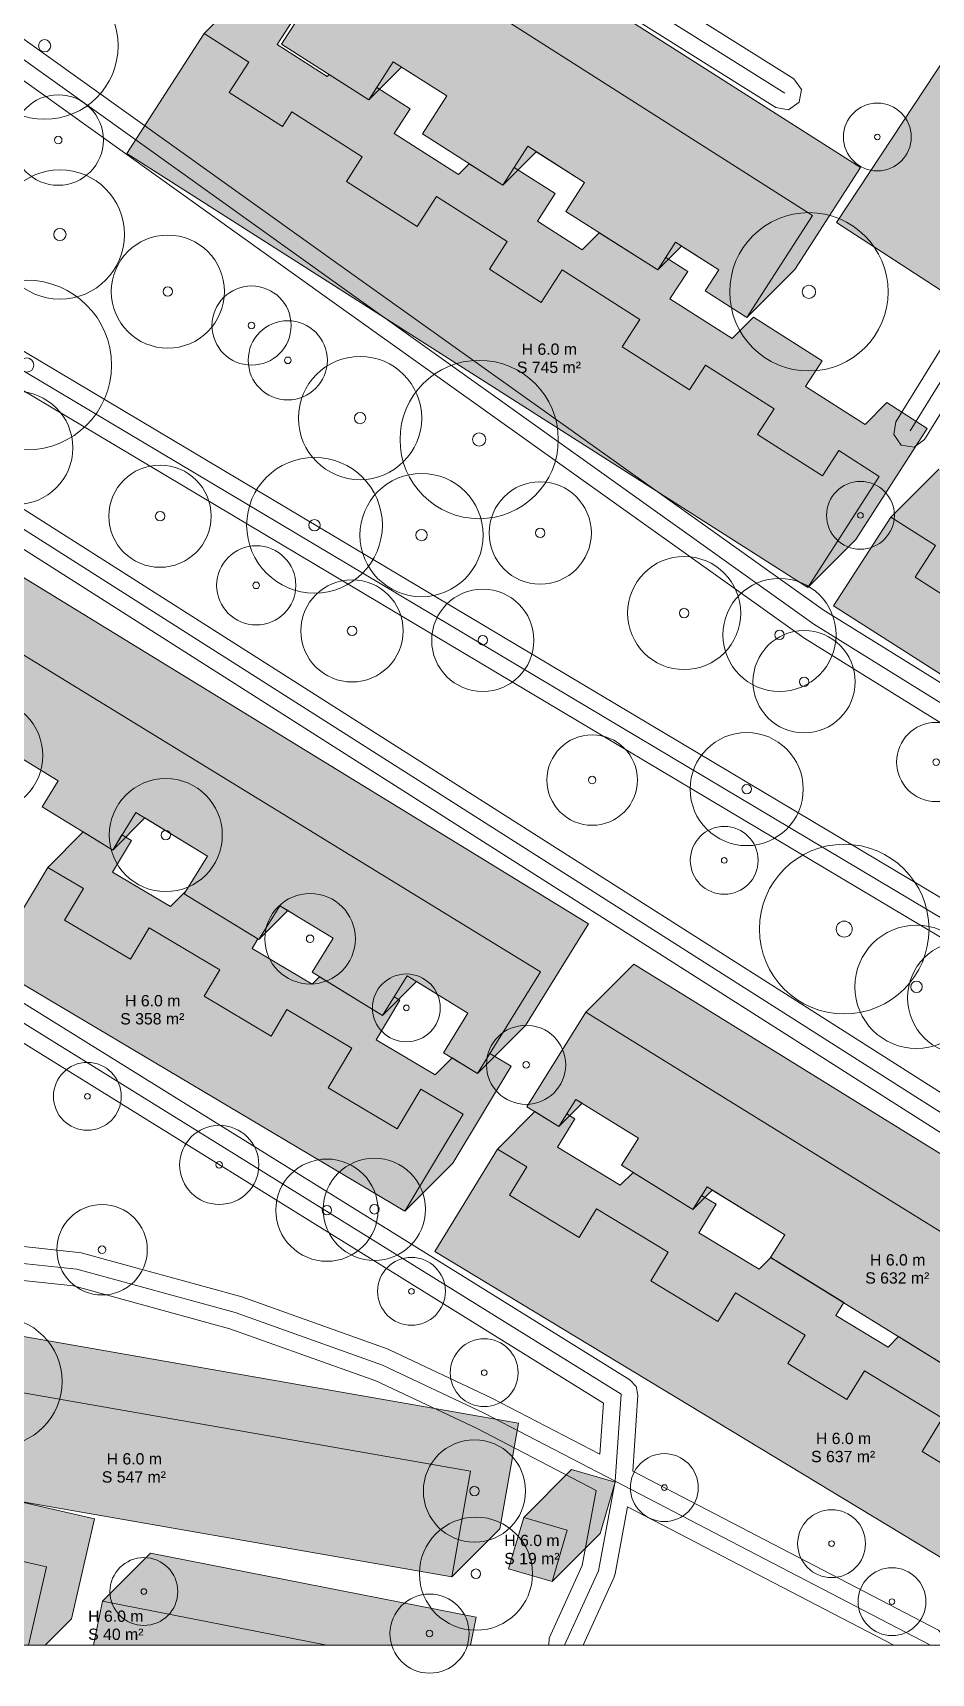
# Model space of a CAD drawing. Header units: metres. Extents: x -7 to 1019, y -7 to 1014.
# Drawn here: x 679.2 to 758.6, y -2.5 to 142.6 of the extents above; entities that cross this region are included whole.
import ezdxf

# ---------------------------------------------------------------- set-up
doc = ezdxf.new("R2010")
doc.units = ezdxf.units.M
doc.header["$MEASUREMENT"] = 0
for name, color, linetype, lineweight, true_color in [('TPX_BUILDING_AREAS_TEXT', 7, 'CONTINUOUS', 0, 0x000000), ('TPX_BUILDING_HEIGHTS_TEXT', 7, 'CONTINUOUS', 0, 0x000000), ('TPX_BUILDINGS', 7, 'CONTINUOUS', 0, 0x000000), ('TPX_BUILDINGS_HATCH', 7, 'CONTINUOUS', 0, 0xf0f0f0), ('TPX_BUILDINGS_SHADOWS_HATCH', 7, 'CONTINUOUS', 0, 0x000000), ('TPX_BUILDINGS_SHADOWS_OUTLINES', 7, 'CONTINUOUS', 0, 0x000000), ('TPX_FRAME_PROJECT', 7, 'CONTINUOUS', 0, 0x000000), ('TPX_ROADS_AXES', 7, 'CONTINUOUS', 0, 0x323232), ('TPX_ROADS_CONTOURS', 7, 'CONTINUOUS', 0, 0x646464), ('TPX_VEGETATION_TREES_INDIVIDUAL', 7, 'CONTINUOUS', 0, 0x136734)]:
    doc.layers.add(name, color=color, linetype=linetype, lineweight=lineweight, true_color=true_color)
doc.styles.add('TPX_TEXTE', font='arial.ttf')

# ---------------------------------------------------------------- blocks, each defined once
blk = doc.blocks.new('TREETR005_CR060')
at = {"layer": 'TPX_VEGETATION_TREES_INDIVIDUAL'}
for radius in [6, 0.5]:
    blk.add_circle((0, 0, 0.0361), radius, dxfattribs=at)
blk = doc.blocks.new('TREETR006_CR070')
at = {"layer": 'TPX_VEGETATION_TREES_INDIVIDUAL'}
for radius in [7, 0.5833333333333334]:
    blk.add_circle((0, 0, 0.0361), radius, dxfattribs=at)
blk = doc.blocks.new('TREETR003_CR030')
at = {"layer": 'TPX_VEGETATION_TREES_INDIVIDUAL'}
for radius in [3, 0.25]:
    blk.add_circle((0, 0, 0.0361), radius, dxfattribs=at)
blk = doc.blocks.new('TREETR004_CR045')
at = {"layer": 'TPX_VEGETATION_TREES_INDIVIDUAL'}
for radius in [4.52, 0.4166666666666667]:
    blk.add_circle((0, 0, 0.0361), radius, dxfattribs=at)
blk = doc.blocks.new('TREETR005_CR057')
at = {"layer": 'TPX_VEGETATION_TREES_INDIVIDUAL'}
for radius in [5.71, 0.5416666666666666]:
    blk.add_circle((0, 0, 0.0361), radius, dxfattribs=at)
blk = doc.blocks.new('TREETR007_CR075')
at = {"layer": 'TPX_VEGETATION_TREES_INDIVIDUAL'}
for radius in [7.5, 0.7083333333333334]:
    blk.add_circle((0, 0, 0.0361), radius, dxfattribs=at)
blk = doc.blocks.new('TREETR003_CR040')
at = {"layer": 'TPX_VEGETATION_TREES_INDIVIDUAL'}
for radius in [4, 0.3333333333333333]:
    blk.add_circle((0, 0, 0.0361), radius, dxfattribs=at)
blk = doc.blocks.new('TREETR004_CR050')
at = {"layer": 'TPX_VEGETATION_TREES_INDIVIDUAL'}
for radius in [5, 0.4166666666666667]:
    blk.add_circle((0, 0, 0.0361), radius, dxfattribs=at)
blk = doc.blocks.new('TREETR005_CR055')
at = {"layer": 'TPX_VEGETATION_TREES_INDIVIDUAL'}
for radius in [5.45, 0.5]:
    blk.add_circle((0, 0, 0.0361), radius, dxfattribs=at)
blk = doc.blocks.new('TREETR006_CR075')
at = {"layer": 'TPX_VEGETATION_TREES_INDIVIDUAL'}
for radius in [7.5, 0.625]:
    blk.add_circle((0, 0, 0.0361), radius, dxfattribs=at)
blk = doc.blocks.new('TREETR005_CR065')
at = {"layer": 'TPX_VEGETATION_TREES_INDIVIDUAL'}
for radius in [6.5, 0.5416666666666666]:
    blk.add_circle((0, 0, 0.0361), radius, dxfattribs=at)
blk = doc.blocks.new('TREETR003_CR035')
at = {"layer": 'TPX_VEGETATION_TREES_INDIVIDUAL'}
for radius in [3.5, 0.2916666666666667]:
    blk.add_circle((0, 0, 0.0361), radius, dxfattribs=at)

msp = doc.modelspace()

# ---------------------------------------------------------------- hatches: boundary and pattern name
at = {"layer": 'TPX_BUILDINGS_HATCH'}
for points in [[(699.9413163049612, 157.08966900780797), (693.2024790628348, 146.62406994774938), (695.7466656549368, 145.00715615227818), (697.8218762262259, 148.2154319472611), (703.2271029336844, 144.77670075371861), (701.1520935876761, 141.55734040215611), (708.8641268594656, 136.64152504876256), (711.0249707086477, 139.98439099267125), (715.766954122344, 136.96602894738317), (713.6063114984427, 133.6120794005692), (720.7144009454641, 129.0844505019486), (722.9225508554373, 132.51686551049352), (727.95184391574, 129.304154176265), (726.3052136285696, 126.74664284661412), (734.4131829126272, 121.58302189782262), (735.9933401925955, 124.0284669585526), (739.8145291192923, 121.60319783166051), (738.6056572778616, 119.72988106682897), (742.2884880884085, 117.37971283867955), (748.0945011957083, 126.39830567315221), (699.9413163049612, 157.08966900780797)], [(765.838866887847, 149.47998883202672), (750.239124952117, 125.77194668725133), (759.3889176233206, 119.8178956694901), (762.7793890817557, 124.96794774010777), (760.9178044183645, 126.17592312768102), (763.4415432794485, 130.01317192986608), (765.3033272607718, 128.7941148467362), (769.5509402139578, 135.24571396782994), (767.5505959375296, 136.55095269158483), (770.9887673242483, 141.76839043572545), (772.9891106470022, 140.46315171197057), (774.9888512475882, 143.51486660912633), (765.838866887847, 149.47998883202672)], [(694.2950798852835, 142.4864394851029), (687.4705921991263, 131.88625790551305), (747.6822058542166, 93.4974324889481), (754.0116202218924, 103.3348109908402), (750.4375941141043, 105.62042786553502), (748.990779577056, 103.37695004418492), (743.2389189584646, 107.0422027297318), (744.7048975809012, 109.3081996627152), (738.6361891611014, 113.17835976555943), (737.2275006158743, 110.99100663140416), (731.2578236444388, 114.79644467309117), (732.8286024911795, 117.21954705193639), (725.9580895288382, 121.59626080468297), (724.1118437631521, 118.7136304564774), (719.5279757364187, 121.6461599059403), (721.1081368310843, 124.09160305932164), (714.851369558135, 128.08032109215856), (713.1380640848074, 125.42182709649205), (706.8815018518362, 129.39946629479527), (708.2899920328055, 131.59789921715856), (702.0629822595511, 135.564989823848), (701.2251927240286, 134.2748868651688), (696.5127598627005, 137.28270317986608), (698.2452303750906, 139.96371437981725), (694.2950798852835, 142.4864394851029)], [(652.1179320199881, 103.59695221856236), (646.5464150293265, 94.59374405816197), (661.8249155862723, 85.23612763360143), (663.8406493051443, 88.48766495659947), (669.7779576166067, 84.84790303185582), (667.762224851409, 81.59636475518346), (673.9864403589163, 77.78441407158971), (675.4127041681204, 80.08294083550572), (681.3993346078787, 76.42190434411168), (679.9730707986746, 74.12337662652135), (686.2170607431326, 70.30070378258824), (688.2707182748709, 73.61945130303502), (694.5937735422049, 69.75386788323522), (692.5403181894217, 66.42403675988317), (699.1502816064749, 62.38626553490758), (701.0043207986746, 65.3798959441483), (705.7047926767264, 62.493813294917345), (703.8507534845266, 59.50018288567662), (710.0849768503103, 55.67734410241246), (712.252812085906, 59.17554547265172), (717.6359087808523, 55.880539674311876), (715.468074498931, 52.3823373503983), (718.486059842864, 50.54118897393346), (724.0575472696219, 59.544432420283556), (652.1179320199881, 103.59695221856236)], [(755.025935827056, 99.73900200799108), (749.9622837884817, 91.87574746087193), (810.1741196496878, 53.498303193598986), (816.8558298929129, 63.874245423823595), (813.281979261199, 66.14876152947545), (810.7213188989554, 62.18888260796666), (804.9694172723684, 65.85410668328404), (806.6733319147024, 68.49027230218053), (800.6045796258841, 72.36040284112096), (798.8723208291922, 69.66829373314977), (792.9123846872244, 73.47388054803014), (795.1490713937674, 76.95117260888219), (788.2882925851736, 81.32802941277623), (785.7090660913382, 77.31238820031285), (781.1153838022146, 80.24471833184361), (782.5623957498465, 82.4771163649857), (776.3055846078787, 86.46580483391881), (774.401852308074, 83.51560666039586), (768.1548268182669, 87.50447537377477), (770.0393959863577, 90.43215252831578), (763.8123423440848, 94.39921261742711), (761.889645276824, 91.41541459038854), (757.1771799905691, 94.42320706322789), (758.9761149270926, 97.21629502251744), (755.025935827056, 99.73900200799108)], [(680.4712330682669, 68.7665679641068), (675.322729764739, 60.181198853999376), (712.0619551523123, 38.36288620904088), (717.2106453760061, 46.93718983605504), (713.4810921533499, 49.16457058861852), (711.3723523004446, 45.64526631310582), (705.2689082010183, 49.270915765315294), (707.3778492792044, 52.7791354842484), (701.6303936822806, 56.20058800652623), (700.224699674407, 53.84699894860387), (694.2993542535696, 57.365012902766466), (695.7050492151175, 59.71860196068883), (689.4532744272146, 63.430265206843615), (687.7814900262747, 60.639490861445665), (681.954981504241, 64.10386731103063), (683.626765905181, 66.89464070275426), (680.4712330682669, 68.7665679641068)], [(728.0661217554007, 55.958476800471544), (722.8547369821463, 47.6047609038651), (725.6852509363089, 45.84891106560826), (727.187964139739, 48.2486064620316), (732.7102333887015, 44.83417584374547), (731.2075201852713, 42.434479493647814), (737.5314099176321, 38.52458645775914), (738.7772156579886, 40.52052189782262), (745.6455714090262, 36.26572300866246), (744.3995653970633, 34.28087021782994), (761.9363467080984, 23.43432881310582), (763.2200772149954, 25.497470635920763), (769.0690056665335, 21.87832810357213), (767.7752930505667, 19.826090592890978), (774.1980368478689, 15.862572450190783), (775.6244913919363, 18.150028962641954), (780.5629946573172, 15.090901155024767), (779.1365401132498, 12.803444642573595), (783.4710842950735, 10.132492799311876), (788.6826483590994, 18.475154656916857), (728.0661217554007, 55.958476800471544)], [(720.2508999689016, 43.86585151217878), (714.7099511011038, 34.79664432071149), (772.2779175622854, 1.0989606380462646e-07), (776.307369886199, 1.0989606380462646e-07), (780.7531754358206, 7.28950416110456), (777.1220261438284, 9.485388865694404), (775.4494501932058, 6.738932719454169), (769.6119000299368, 10.269588580355048), (771.2846772058401, 13.00496112369001), (766.5652052743826, 15.857416262850165), (764.7594849450979, 12.897909274324775), (757.7938839776907, 17.117677798494697), (759.599606214324, 20.07718383334577), (752.693509755889, 24.253686061128974), (751.1538750512991, 21.73136912845075), (745.9198996408377, 24.89602386020124), (747.4595352991018, 27.418340792879462), (741.2857853753958, 31.142477145418525), (739.7461487634573, 28.620162120088935), (733.7998091562185, 32.21538268588483), (735.3394467218313, 34.73769771121442), (729.0169598443899, 38.570012202486396), (727.4773213251028, 36.04769813083112), (721.3133656366263, 39.77202235721052), (722.84322231845, 42.29415904544294), (720.2508999689016, 43.86585151217878)], [(661.1089283807669, 25.3011081404984), (659.4580323083792, 15.947561044245958), (716.2089783533011, 6.0434405989944935), (717.8598324640188, 15.396998185664415), (661.1089283807669, 25.3011081404984)], [(656.4598557336722, 12.36782812513411), (654.4279887063894, 3.517363304272294), (669.9151093347464, -2.4400651454925537e-07), (678.785062490264, -2.4400651454925537e-07), (680.3769871576224, 6.924843544140458), (656.4598557336722, 12.36782812513411)], [(722.5628296716604, 11.291460771113634), (721.2262017114554, 6.744008798152208), (725.0824457986746, 5.627564210444689), (726.4092900140677, 10.17483975365758), (722.5628296716604, 11.291460771113634)], [(685.3052822931204, 3.887665902264416), (684.5354420526419, 1.5366822481155396e-07), (705.1576611383352, 1.5366822481155396e-07), (685.3052822931204, 3.887665902264416)]]:
    msp.add_hatch(color=256, dxfattribs=at).paths.add_polyline_path(points)
at = {"layer": 'TPX_BUILDINGS_SHADOWS_HATCH'}
for points in [[(704.1839568002615, 161.33230950310826), (699.9413163049612, 157.08966900780797), (748.0945011957083, 126.39830567315221), (742.2884880884085, 117.37971283867955), (746.5311285837088, 121.62235428765416), (752.3371426446829, 130.6409461684525), (704.1839568002615, 161.33230950310826)], [(698.5377203805838, 146.72907998040318), (694.2950798852835, 142.4864394851029), (698.2452303750906, 139.96371437981725), (696.5127598627005, 137.28270317986608), (701.2251927240286, 134.2748868651688), (702.0629822595511, 135.5649888701737), (708.2899920328055, 131.59789921715856), (706.8815018518362, 129.39946629479527), (713.1380640848074, 125.42182709649205), (714.851369558135, 128.08032109215856), (721.1081368310843, 124.09160305932164), (719.5279757364187, 121.6461599059403), (724.1118437631521, 118.7136304564774), (725.9580895288382, 121.59626080468297), (732.8286024911795, 117.21954705193639), (731.2578236444388, 114.79644467309117), (737.2275006158743, 110.99100663140416), (738.6361891611014, 113.17835976555943), (744.7048975809012, 109.3081996627152), (743.2389189584646, 107.0422027297318), (748.990779577056, 103.37695004418492), (750.4375941141043, 105.6204269118607), (754.0116202218924, 103.3348109908402), (747.6822068078909, 93.4974324889481), (751.9248463495169, 97.7400729842484), (758.2542607171927, 107.57745148614049), (754.6802346094046, 109.86306836083531), (752.7468277795706, 107.92966153100133), (747.4815594537649, 111.28484322503209), (748.9475380762015, 113.55084015801549), (742.8788296564016, 117.42100026085973), (740.9946095331106, 115.53678013756871), (735.500464139739, 119.03908612206578), (737.0712429864798, 121.46218754723668), (735.1329523904715, 122.69693448022008), (734.4131829126272, 121.58302189782262), (729.239652334014, 124.87782360985875), (727.7224461419974, 123.36061646416783), (723.770616231719, 125.88880040124059), (725.3507773263846, 128.33424355462193), (721.7205912454519, 130.64850403741002), (720.7144009454641, 129.0844505019486), (717.746168790618, 130.97512032464147), (716.8028742654715, 130.03182579949498), (711.1241423471365, 133.64210774376988), (712.5326334817801, 135.84053971245885), (709.5674559457693, 137.72958828881383), (708.8641268594656, 136.64152504876256), (705.3680149896536, 138.87002160027623), (705.1917425973807, 138.69374920800328), (700.7554013116751, 141.52534367516637), (702.4878708703909, 144.20635487511754), (698.5377203805838, 146.72907998040318)], [(711.0249707086477, 139.98439099267125), (708.8641268594656, 136.64152504876256), (711.7472483499441, 139.52464653924108), (713.4350773675833, 138.4503123946488), (711.0249707086477, 139.98439099267125)], [(722.9225508554373, 132.51686551049352), (720.7144009454641, 129.0844505019486), (723.6696011407766, 132.03964974358678), (727.95184391574, 129.304154176265), (722.9225508554373, 132.51686551049352)], [(735.9933411462698, 124.0284669585526), (734.4131829126272, 121.58302189782262), (736.5226675851736, 123.69250752404332), (735.9933411462698, 124.0284669585526)], [(736.5226685388479, 123.69250847771764), (736.5226675851736, 123.69250752404332), (739.8145291192923, 121.60319783166051), (736.5226685388479, 123.69250847771764)], [(656.3605725152884, 107.83959366753697), (652.1179320199881, 103.59695221856236), (724.0575472696219, 59.544432420283556), (718.486059842864, 50.54118897393346), (722.7287003381643, 54.78382946923375), (728.3001887185965, 63.787073869258165), (656.3605725152884, 107.83959366753697)], [(759.2685772760306, 103.98164250329137), (755.025935827056, 99.73900200799108), (758.9761158807669, 97.21629597619176), (757.1771799905691, 94.42320801690221), (761.889645276824, 91.41541459038854), (763.8123423440848, 94.39921261742711), (770.0393959863577, 90.43215252831578), (768.1548268182669, 87.50447537377477), (774.401852308074, 83.51560666039586), (776.3055846078787, 86.46580483391881), (782.5623957498465, 82.4771163649857), (781.1153838022146, 80.24471833184361), (785.7090660913382, 77.31238820031285), (788.2882925851736, 81.32802941277623), (795.1490713937674, 76.95117260888219), (792.9123846872244, 73.47388054803014), (798.8723208291922, 69.66829373314977), (800.6045796258841, 72.36040284112096), (806.6733319147024, 68.49027230218053), (804.9694172723684, 65.85410763695836), (810.7213188989554, 62.18888260796666), (813.281979261199, 66.14876152947545), (816.8558308465872, 63.874245423823595), (810.1741196496878, 53.498303193598986), (814.4167610986624, 57.74094368889928), (821.0984713418875, 68.1168868727982), (817.5246207101736, 70.39140202477574), (814.1093289239798, 66.9761102385819), (809.2120577676687, 70.09674813225865), (810.9159724100027, 72.73291279748082), (804.8472201211844, 76.60304429009557), (802.529161153594, 74.28498436883092), (797.1550251825247, 77.71652104333043), (799.3917118890677, 81.19381310418248), (792.5309340341482, 85.57066990807652), (789.0749565942679, 82.11469342187047), (785.3580242975149, 84.48735882714391), (786.8050362451468, 86.71975781396031), (780.548225103179, 90.7084453292191), (778.0058285577688, 88.16604878380895), (772.3974673135672, 91.74711682274938), (774.282036481658, 94.67479397729039), (768.054982839385, 98.6418531127274), (765.4845873697195, 96.07145764306188), (761.4198204858694, 98.6658485122025), (763.2187563760672, 101.45893647149205), (759.2685772760306, 103.98164250329137)], [(688.2707182748709, 73.61945130303502), (686.2170607431326, 70.30070378258824), (689.0558306558523, 73.13947464898229), (694.5937735422049, 69.75386788323522), (688.2707182748709, 73.61945130303502)], [(683.6046997888479, 71.90003468468785), (680.4712330682669, 68.7665679641068), (683.626765905181, 66.89464070275426), (681.954981504241, 64.10386731103063), (687.7814900262747, 60.639490861445665), (689.4532744272146, 63.430265206843615), (695.7050492151175, 59.71860196068883), (694.2993542535696, 57.365012902766466), (700.224699674407, 53.84699894860387), (701.6303936822806, 56.20058800652623), (707.3778492792044, 52.7791354842484), (705.2689082010183, 49.270915765315294), (711.3723523004446, 45.64526631310582), (713.4810921533499, 49.16457058861852), (717.2106453760061, 46.93718983605504), (712.0619551523123, 38.36288620904088), (716.3045956476126, 42.60552670434117), (721.4532858713064, 51.17983033135533), (719.5753285272513, 52.30139233544469), (718.486059842864, 50.54118897393346), (716.2325093133841, 51.91598679497838), (714.7300907953177, 50.413568276911974), (709.5115486963186, 53.51355626061559), (711.620490728179, 57.02177693322301), (711.1074025018606, 57.327216882258654), (710.0849768503103, 55.67734410241246), (704.5197550638113, 59.08995034173131), (703.8725716455374, 58.442766923457384), (698.5419947488699, 61.60765339806676), (699.0453202112112, 62.450382966548204), (692.5403172357474, 66.42403675988317), (692.6903750284109, 66.6673658080399), (691.3223883493338, 65.29937912896276), (686.1976219995413, 68.34650780633092), (687.8694064004812, 71.13728119805455), (687.039417920867, 71.62964798882604), (686.2170607431326, 70.30070378258824), (683.6046997888479, 71.90003468468785)], [(701.0043207986746, 65.3798959441483), (699.1502816064749, 62.38626553490758), (701.7103869302664, 64.94637085869908), (701.0043207986746, 65.3798959441483)], [(701.7103878839407, 64.9463718123734), (701.7103869302664, 64.94637085869908), (702.6386811120901, 64.37640072777867), (701.7103878839407, 64.9463718123734)], [(732.308762250701, 60.20111729577184), (728.0661217554007, 55.958476800471544), (788.6826483590994, 18.475154656916857), (783.4710842950735, 10.132493752986193), (787.7137247903738, 14.375134248286486), (792.9252888543997, 22.71779515221715), (732.308762250701, 60.20111729577184)], [(712.252812085906, 59.17554547265172), (710.0849768503103, 55.67734410241246), (713.0780484064016, 58.67041565850377), (717.6359087808523, 55.880539674311876), (712.252812085906, 59.17554547265172)], [(727.187964139739, 48.2486064620316), (725.6852509363089, 45.84891106560826), (727.7422377450857, 47.90589787438512), (727.187964139739, 48.2486064620316)], [(723.5552565439139, 47.17020810302347), (720.2508999689016, 43.86585152801126), (722.84322231845, 42.29415906127542), (721.3133656366263, 39.772022373043), (727.4773213251028, 36.047698146663606), (729.0169598443899, 38.57001221831888), (735.3394467218313, 34.73769772704691), (733.7998091562185, 32.21538270171732), (739.7461487634573, 28.62016213592142), (741.2857853753958, 31.14247716125101), (747.4595352991018, 27.41833985503763), (745.9198996408377, 24.896023876033723), (751.1538750512991, 21.731369144283235), (752.693509755889, 24.253686076961458), (759.599606214324, 20.077183849178255), (757.7938839776907, 17.11767781432718), (764.7594849450979, 12.897909290157259), (766.5652052743826, 15.85741627868265), (771.2846772058401, 13.004961139522493), (769.6119000299368, 10.269588596187532), (775.4494501932058, 6.738932735286653), (777.1220261438284, 9.485388881526887), (780.7531754358206, 7.289504176937044), (776.307369886199, 1.257285475730896e-07), (777.0015904291067, 1.257285475730896e-07), (779.4646756036673, 2.4630853002890944), (784.9958168847952, 11.532144672237337), (784.5237595422659, 11.817614681087434), (783.4710842950735, 10.132493144832551), (779.9430863244925, 12.306450015865266), (779.022930799285, 11.38629353698343), (773.8545405252371, 14.512229091487825), (775.5273177011404, 17.247601634822786), (775.1891829355154, 17.45197022613138), (774.1980368478689, 15.862572795711458), (769.4811713083182, 18.77338135894388), (768.2836138589773, 17.575824863277376), (762.036524472991, 21.360318309627473), (763.8422467096243, 24.319824344478548), (762.8577706201468, 24.915191776119173), (761.9363467080984, 23.43432820495218), (755.7193686349783, 27.279544956050813), (754.7841135843191, 26.344289905391634), (750.162540136138, 29.138664371334016), (750.8616816385183, 30.284036762081087), (744.4147726877127, 34.2714644735679), (743.3763796670828, 33.23307240661234), (738.0424496515188, 36.45802319701761), (739.5820872171316, 38.9803382223472), (738.3006789071951, 39.757051593624055), (737.5314099176321, 38.52458680327982), (732.2418982370291, 41.79495061095804), (731.1074015481863, 40.660453922115266), (725.5560061319266, 44.014662868343294), (727.0858628137503, 46.536799556575716), (726.3829018457327, 46.96299565490335), (725.6852509363089, 45.84891141112894), (723.5552565439139, 47.17020810302347)], [(738.7772156579886, 40.52052189782262), (737.5314099176321, 38.52458645775914), (739.2404076440725, 40.23358418419957), (745.6455714090262, 36.26572300866246), (738.7772156579886, 40.52052189782262)], [(665.3515688760672, 29.543748635798693), (661.1089283807669, 25.3011081404984), (717.8598324640188, 15.396998185664415), (716.2089783533011, 6.0434405989944935), (720.4516198022757, 10.286081094294786), (722.1024739129934, 19.63963868096471), (665.3515688760672, 29.543748635798693)], [(659.95317619876, 15.861148609314114), (656.4598557336722, 12.367828144226223), (680.3769871576224, 6.924843563232571), (678.785062490264, -2.2491440176963806e-07), (680.259479223052, -2.2491440176963806e-07), (682.5875765664969, 2.3280971185304224), (684.6196276529226, 11.167484058532864), (677.2899023874197, 12.835559620056301), (659.95317619876, 15.861148609314114)], [(726.8054701669607, 15.534101266413927), (722.5628296716604, 11.291460771113634), (726.4092900140677, 10.17483975365758), (725.0824457986746, 5.627564210444689), (729.3250872476492, 9.870204705744982), (730.6519314630423, 14.417480248957872), (726.8054701669607, 15.534101266413927)], [(689.5479227884207, 8.130306405946612), (685.3052822931204, 3.8876659106463194), (705.1576611383352, 1.6205012798309326e-07), (717.8664318902884, 1.6205012798309326e-07), (718.3616072519217, 2.4877597521990538), (689.5479227884207, 8.130306405946612)]]:
    msp.add_hatch(color=256, dxfattribs=at).paths.add_polyline_path(points)

# ---------------------------------------------------------------- linework, layer by layer
at = {"layer": 'TPX_BUILDINGS', "elevation": 0.042100000000000005}
for points in [[(699.9413163049612, 157.08966900780797), (693.2024790628348, 146.62406994774938), (695.7466656549368, 145.00715615227818), (697.8218762262259, 148.2154319472611), (703.2271029336844, 144.77670075371861), (701.1520935876761, 141.55734040215611), (708.8641268594656, 136.64152504876256), (711.0249707086477, 139.98439099267125), (715.766954122344, 136.96602894738317), (713.6063114984427, 133.6120794005692), (720.7144009454641, 129.0844505019486), (722.9225508554373, 132.51686551049352), (727.95184391574, 129.304154176265), (726.3052136285696, 126.74664284661412), (734.4131829126272, 121.58302189782262), (735.9933401925955, 124.0284669585526), (739.8145291192923, 121.60319783166051), (738.6056572778616, 119.72988106682897), (742.2884880884085, 117.37971283867955), (748.0945011957083, 126.39830567315221)], [(765.838866887847, 149.47998883202672), (750.239124952117, 125.77194668725133), (759.3889176233206, 119.8178956694901), (762.7793890817557, 124.96794774010777), (760.9178044183645, 126.17592312768102), (763.4415432794485, 130.01317192986608), (765.3033272607718, 128.7941148467362), (769.5509402139578, 135.24571396782994), (767.5505959375296, 136.55095269158483), (770.9887673242483, 141.76839043572545), (772.9891106470022, 140.46315171197057), (774.9888512475882, 143.51486660912633)], [(694.2950798852835, 142.4864394851029), (687.4705921991263, 131.88625790551305), (747.6822058542166, 93.4974324889481), (754.0116202218924, 103.3348109908402), (750.4375941141043, 105.62042786553502), (748.990779577056, 103.37695004418492), (743.2389189584646, 107.0422027297318), (744.7048975809012, 109.3081996627152), (738.6361891611014, 113.17835976555943), (737.2275006158743, 110.99100663140416), (731.2578236444388, 114.79644467309117), (732.8286024911795, 117.21954705193639), (725.9580895288382, 121.59626080468297), (724.1118437631521, 118.7136304564774), (719.5279757364187, 121.6461599059403), (721.1081368310843, 124.09160305932164), (714.851369558135, 128.08032109215856), (713.1380640848074, 125.42182709649205), (706.8815018518362, 129.39946629479527), (708.2899920328055, 131.59789921715856), (702.0629822595511, 135.564989823848), (701.2251927240286, 134.2748868651688), (696.5127598627005, 137.28270317986608), (698.2452303750906, 139.96371437981725)], [(652.1179320199881, 103.59695221856236), (646.5464150293265, 94.59374405816197), (661.8249155862723, 85.23612763360143), (663.8406493051443, 88.48766495659947), (669.7779576166067, 84.84790303185582), (667.762224851409, 81.59636475518346), (673.9864403589163, 77.78441407158971), (675.4127041681204, 80.08294083550572), (681.3993346078787, 76.42190434411168), (679.9730707986746, 74.12337662652135), (686.2170607431326, 70.30070378258824), (688.2707182748709, 73.61945130303502), (694.5937735422049, 69.75386788323522), (692.5403181894217, 66.42403675988317), (699.1502816064749, 62.38626553490758), (701.0043207986746, 65.3798959441483), (705.7047926767264, 62.493813294917345), (703.8507534845266, 59.50018288567662), (710.0849768503103, 55.67734410241246), (712.252812085906, 59.17554547265172), (717.6359087808523, 55.880539674311876), (715.468074498931, 52.3823373503983), (718.486059842864, 50.54118897393346), (724.0575472696219, 59.544432420283556)], [(755.025935827056, 99.73900200799108), (749.9622837884817, 91.87574746087193), (810.1741196496878, 53.498303193598986), (816.8558298929129, 63.874245423823595), (813.281979261199, 66.14876152947545), (810.7213188989554, 62.18888260796666), (804.9694172723684, 65.85410668328404), (806.6733319147024, 68.49027230218053), (800.6045796258841, 72.36040284112096), (798.8723208291922, 69.66829373314977), (792.9123846872244, 73.47388054803014), (795.1490713937674, 76.95117260888219), (788.2882925851736, 81.32802941277623), (785.7090660913382, 77.31238820031285), (781.1153838022146, 80.24471833184361), (782.5623957498465, 82.4771163649857), (776.3055846078787, 86.46580483391881), (774.401852308074, 83.51560666039586), (768.1548268182669, 87.50447537377477), (770.0393959863577, 90.43215252831578), (763.8123423440848, 94.39921261742711), (761.889645276824, 91.41541459038854), (757.1771799905691, 94.42320706322789), (758.9761149270926, 97.21629502251744)], [(680.4712330682669, 68.7665679641068), (675.322729764739, 60.181198853999376), (712.0619551523123, 38.36288620904088), (717.2106453760061, 46.93718983605504), (713.4810921533499, 49.16457058861852), (711.3723523004446, 45.64526631310582), (705.2689082010183, 49.270915765315294), (707.3778492792044, 52.7791354842484), (701.6303936822806, 56.20058800652623), (700.224699674407, 53.84699894860387), (694.2993542535696, 57.365012902766466), (695.7050492151175, 59.71860196068883), (689.4532744272146, 63.430265206843615), (687.7814900262747, 60.639490861445665), (681.954981504241, 64.10386731103063), (683.626765905181, 66.89464070275426)], [(728.0661217554007, 55.958476800471544), (722.8547369821463, 47.6047609038651), (725.6852509363089, 45.84891106560826), (727.187964139739, 48.2486064620316), (732.7102333887015, 44.83417584374547), (731.2075201852713, 42.434479493647814), (737.5314099176321, 38.52458645775914), (738.7772156579886, 40.52052189782262), (745.6455714090262, 36.26572300866246), (744.3995653970633, 34.28087021782994), (761.9363467080984, 23.43432881310582), (763.2200772149954, 25.497470635920763), (769.0690056665335, 21.87832810357213), (767.7752930505667, 19.826090592890978), (774.1980368478689, 15.862572450190783), (775.6244913919363, 18.150028962641954), (780.5629946573172, 15.090901155024767), (779.1365401132498, 12.803444642573595), (783.4710842950735, 10.132492799311876), (788.6826483590994, 18.475154656916857)], [(661.1089283807669, 25.3011081404984), (659.4580323083792, 15.947561044245958), (716.2089783533011, 6.0434405989944935), (717.8598324640188, 15.396998185664415)], [(656.4598557336722, 12.36782812513411), (654.4279887063894, 3.517363304272294), (669.9151093347464, -2.4400651454925537e-07), (678.785062490264, -2.4400651454925537e-07), (680.3769871576224, 6.924843544140458)], [(722.5628296716604, 11.291460771113634), (721.2262017114554, 6.744008798152208), (725.0824457986746, 5.627564210444689), (726.4092900140677, 10.17483975365758)], [(685.3052822931204, 3.887665902264416), (684.5354420526419, 1.5366822481155396e-07), (705.1576611383352, 1.5366822481155396e-07)]]:
    msp.add_lwpolyline(points, close=True, dxfattribs=at)
msp.add_lwpolyline([(764.7594849450979, 12.897909274324775), (757.7938839776907, 17.117677798494697), (759.599606214324, 20.07718383334577), (752.693509755889, 24.253686061128974), (751.1538750512991, 21.73136912845075), (745.9198996408377, 24.89602386020124), (747.4595352991018, 27.418340792879462), (741.2857853753958, 31.142477145418525), (739.7461487634573, 28.620162120088935), (733.7998091562185, 32.21538268588483), (735.3394467218313, 34.73769771121442), (729.0169598443899, 38.570012202486396), (727.4773213251028, 36.04769813083112), (721.3133656366263, 39.77202235721052), (722.84322231845, 42.29415904544294), (720.2508999689016, 43.86585151217878), (714.7099511011038, 34.79664432071149), (772.2779175622854, 1.0989606380462646e-07)], dxfattribs=at)
at = {"layer": 'TPX_BUILDINGS_SHADOWS_OUTLINES', "elevation": 0.0391}
for points in [[(704.1839568002615, 161.33230950310826), (699.9413163049612, 157.08966900780797), (748.0945011957083, 126.39830567315221), (742.2884880884085, 117.37971283867955), (746.5311285837088, 121.62235428765416), (752.3371426446829, 130.6409461684525)], [(711.0249707086477, 139.98439099267125), (708.8641268594656, 136.64152504876256), (711.7472483499441, 139.52464653924108), (713.4350773675833, 138.4503123946488)], [(722.9225508554373, 132.51686551049352), (720.7144009454641, 129.0844505019486), (723.6696011407766, 132.03964974358678), (727.95184391574, 129.304154176265)], [(735.9933411462698, 124.0284669585526), (734.4131829126272, 121.58302189782262), (736.5226675851736, 123.69250752404332)], [(736.5226685388479, 123.69250847771764), (736.5226675851736, 123.69250752404332), (739.8145291192923, 121.60319783166051)], [(656.3605725152884, 107.83959366753697), (652.1179320199881, 103.59695221856236), (724.0575472696219, 59.544432420283556), (718.486059842864, 50.54118897393346), (722.7287003381643, 54.78382946923375), (728.3001887185965, 63.787073869258165)], [(688.2707182748709, 73.61945130303502), (686.2170607431326, 70.30070378258824), (689.0558306558523, 73.13947464898229), (694.5937735422049, 69.75386788323522)], [(683.6046997888479, 71.90003468468785), (680.4712330682669, 68.7665679641068), (683.626765905181, 66.89464070275426), (681.954981504241, 64.10386731103063), (687.7814900262747, 60.639490861445665), (689.4532744272146, 63.430265206843615), (695.7050492151175, 59.71860196068883), (694.2993542535696, 57.365012902766466), (700.224699674407, 53.84699894860387), (701.6303936822806, 56.20058800652623), (707.3778492792044, 52.7791354842484), (705.2689082010183, 49.270915765315294), (711.3723523004446, 45.64526631310582), (713.4810921533499, 49.16457058861852), (717.2106453760061, 46.93718983605504), (712.0619551523123, 38.36288620904088), (716.3045956476126, 42.60552670434117), (721.4532858713064, 51.17983033135533), (719.5753285272513, 52.30139233544469), (718.486059842864, 50.54118897393346), (716.2325093133841, 51.91598679497838), (714.7300907953177, 50.413568276911974), (709.5115486963186, 53.51355626061559), (711.620490728179, 57.02177693322301), (711.1074025018606, 57.327216882258654), (710.0849768503103, 55.67734410241246), (704.5197550638113, 59.08995034173131), (703.8725716455374, 58.442766923457384), (698.5419947488699, 61.60765339806676), (699.0453202112112, 62.450382966548204), (692.5403172357474, 66.42403675988317), (692.6903750284109, 66.6673658080399), (691.3223883493338, 65.29937912896276), (686.1976219995413, 68.34650780633092), (687.8694064004812, 71.13728119805455), (687.039417920867, 71.62964798882604), (686.2170607431326, 70.30070378258824)], [(701.0043207986746, 65.3798959441483), (699.1502816064749, 62.38626553490758), (701.7103869302664, 64.94637085869908)], [(701.7103878839407, 64.9463718123734), (701.7103869302664, 64.94637085869908), (702.6386811120901, 64.37640072777867)], [(732.308762250701, 60.20111729577184), (728.0661217554007, 55.958476800471544), (788.6826483590994, 18.475154656916857), (783.4710842950735, 10.132493752986193), (787.7137247903738, 14.375134248286486), (792.9252888543997, 22.71779515221715)], [(712.252812085906, 59.17554547265172), (710.0849768503103, 55.67734410241246), (713.0780484064016, 58.67041565850377), (717.6359087808523, 55.880539674311876)], [(727.187964139739, 48.2486064620316), (725.6852509363089, 45.84891106560826), (727.7422377450857, 47.90589787438512)], [(738.7772156579886, 40.52052189782262), (737.5314099176321, 38.52458645775914), (739.2404076440725, 40.23358418419957), (745.6455714090262, 36.26572300866246)], [(665.3515688760672, 29.543748635798693), (661.1089283807669, 25.3011081404984), (717.8598324640188, 15.396998185664415), (716.2089783533011, 6.0434405989944935), (720.4516198022757, 10.286081094294786), (722.1024739129934, 19.63963868096471)], [(659.95317619876, 15.861148609314114), (656.4598557336722, 12.367828144226223), (680.3769871576224, 6.924843563232571), (678.785062490264, -2.2491440176963806e-07), (680.259479223052, -2.2491440176963806e-07), (682.5875765664969, 2.3280971185304224), (684.6196276529226, 11.167484058532864), (677.2899023874197, 12.835559620056301)], [(726.8054701669607, 15.534101266413927), (722.5628296716604, 11.291460771113634), (726.4092900140677, 10.17483975365758), (725.0824457986746, 5.627564210444689), (729.3250872476492, 9.870204705744982), (730.6519314630423, 14.417480248957872)], [(689.5479227884207, 8.130306405946612), (685.3052822931204, 3.8876659106463194), (705.1576611383352, 1.6205012798309326e-07), (717.8664318902884, 1.6205012798309326e-07), (718.3616072519217, 2.4877597521990538)]]:
    msp.add_lwpolyline(points, close=True, dxfattribs=at)
for points in [[(698.5377203805838, 146.72907998040318), (694.2950798852835, 142.4864394851029), (698.2452303750906, 139.96371437981725), (696.5127598627005, 137.28270317986608), (701.2251927240286, 134.2748868651688), (702.0629822595511, 135.5649888701737), (708.2899920328055, 131.59789921715856), (706.8815018518362, 129.39946629479527), (713.1380640848074, 125.42182709649205), (714.851369558135, 128.08032109215856), (721.1081368310843, 124.09160305932164), (719.5279757364187, 121.6461599059403), (724.1118437631521, 118.7136304564774), (725.9580895288382, 121.59626080468297), (732.8286024911795, 117.21954705193639), (731.2578236444388, 114.79644467309117), (737.2275006158743, 110.99100663140416), (738.6361891611014, 113.17835976555943), (744.7048975809012, 109.3081996627152), (743.2389189584646, 107.0422027297318), (748.990779577056, 103.37695004418492), (750.4375941141043, 105.6204269118607), (754.0116202218924, 103.3348109908402), (747.6822068078909, 93.4974324889481), (751.9248463495169, 97.7400729842484), (758.2542607171927, 107.57745148614049), (754.6802346094046, 109.86306836083531), (752.7468277795706, 107.92966153100133), (747.4815594537649, 111.28484322503209), (748.9475380762015, 113.55084015801549), (742.8788296564016, 117.42100026085973), (740.9946095331106, 115.53678013756871), (735.500464139739, 119.03908612206578), (737.0712429864798, 121.46218754723668), (735.1329523904715, 122.69693448022008), (734.4131829126272, 121.58302189782262), (729.239652334014, 124.87782360985875), (727.7224461419974, 123.36061646416783), (723.770616231719, 125.88880040124059), (725.3507773263846, 128.33424355462193), (721.7205912454519, 130.64850403741002), (720.7144009454641, 129.0844505019486), (717.746168790618, 130.97512032464147), (716.8028742654715, 130.03182579949498), (711.1241423471365, 133.64210774376988), (712.5326334817801, 135.84053971245885), (709.5674559457693, 137.72958828881383), (708.8641268594656, 136.64152504876256), (705.3680149896536, 138.87002160027623), (705.1917425973807, 138.69374920800328), (700.7554013116751, 141.52534367516637), (702.4878708703909, 144.20635487511754)], [(759.2685772760306, 103.98164250329137), (755.025935827056, 99.73900200799108), (758.9761158807669, 97.21629597619176), (757.1771799905691, 94.42320801690221), (761.889645276824, 91.41541459038854)], [(761.9363467080984, 23.43432820495218), (755.7193686349783, 27.279544956050813), (754.7841135843191, 26.344289905391634), (750.162540136138, 29.138664371334016), (750.8616816385183, 30.284036762081087), (744.4147726877127, 34.2714644735679), (743.3763796670828, 33.23307240661234), (738.0424496515188, 36.45802319701761), (739.5820872171316, 38.9803382223472), (738.3006789071951, 39.757051593624055), (737.5314099176321, 38.52458680327982), (732.2418982370291, 41.79495061095804), (731.1074015481863, 40.660453922115266), (725.5560061319266, 44.014662868343294), (727.0858628137503, 46.536799556575716), (726.3829018457327, 46.96299565490335), (725.6852509363089, 45.84891141112894), (723.5552565439139, 47.17020810302347), (720.2508999689016, 43.86585152801126), (722.84322231845, 42.29415906127542), (721.3133656366263, 39.772022373043), (727.4773213251028, 36.047698146663606), (729.0169598443899, 38.57001221831888), (735.3394467218313, 34.73769772704691), (733.7998091562185, 32.21538270171732), (739.7461487634573, 28.62016213592142), (741.2857853753958, 31.14247716125101), (747.4595352991018, 27.41833985503763), (745.9198996408377, 24.896023876033723), (751.1538750512991, 21.731369144283235), (752.693509755889, 24.253686076961458), (759.599606214324, 20.077183849178255), (757.7938839776907, 17.11767781432718), (764.7594849450979, 12.897909290157259)]]:
    msp.add_lwpolyline(points, dxfattribs=at)
at = {"layer": 'TPX_FRAME_PROJECT', "elevation": 0.0001}
msp.add_lwpolyline([(0, 0), (1012.1668580737896, 0), (1012.1668580737896, 1007.1199126611464), (0, 1007.1199126611464)], close=True, dxfattribs=at)
at = {"layer": 'TPX_ROADS_AXES', "elevation": 0.030099999999999995}
for points in [[(756.7469698770437, 107.37544514611363), (794.8421332223807, 169.01836659386754), (817.5809647424612, 190.26154686883092), (820.9346777780447, 193.11606385186315), (827.329324422637, 196.1032617278397), (849.5573527200613, 203.40161969140172), (854.3466250284109, 204.7965686507523), (863.5706097467337, 205.55123211815953), (891.1364914758597, 204.48741795495152), (900.5655867441092, 202.56291081383824), (907.8706032617483, 199.5910604186356), (914.2904965265188, 195.7827804274857), (923.0533940179739, 190.12117745354772), (949.1064020975027, 163.46476151421666), (958.8503729684744, 146.8675611205399), (961.8290001733694, 141.79960610345006)], [(696.7115628106985, 167.92915894463658), (745.6576802118216, 137.21888234093785)], [(674.0448443277273, 143.22857834771276), (706.0869099481497, 120.31639458611608), (748.2101542337332, 90.28084160760045)], [(809.5696036203299, 34.46305252984166), (657.2362076623831, 125.20830132439733)], [(657.2193219049368, 112.08168198540807), (796.2113768442068, 23.689059037715197), (801.0822073800955, 20.584368485957384)], [(816.4896113260183, 47.892075318843126), (809.29439419345, 52.3626430220902), (748.2101542337332, 90.28084160760045)], [(676.9671637399588, 55.83182503655553), (731.1727663858328, 22.190051812678576), (730.6465784891043, 14.497639436274767)], [(730.6465784891043, 14.497639436274767), (719.058855710784, 20.518452424556017), (710.0672804696951, 24.757008332759142), (697.0366637094412, 29.399183053523302), (683.0420414789114, 33.23678948357701), (675.1787659509573, 34.07008816674352), (666.1802918298636, 32.743171472102404), (656.7212979181204, 28.203955430537462), (648.353439985076, 20.14792611077428), (642.3156325204764, 12.03428627923131)], [(730.6465784891043, 14.49763885140419), (729.1655070169363, 6.5773002207279205), (726.17551868991, 1.4901161193847656e-07)], [(758.5432173593435, 4.414469003677368e-07), (730.6465784891043, 14.497639143839478)]]:
    msp.add_lwpolyline(points, dxfattribs=at)
at = {"layer": 'TPX_ROADS_CONTOURS', "elevation": 0.027099999999999996}
for points in [[(696.972301157075, 165.9947579484433), (744.8604628163157, 135.94827395491302), (745.9924179631053, 135.75670844130218), (746.9282881336985, 136.42166453413665), (747.1198546009837, 137.5536196809262), (746.4548985081492, 138.48948985151947), (699.0350500660716, 168.24213915877044)], [(792.9370771961985, 168.78903227858245), (755.4709736424265, 108.16400748305023), (755.2871061878977, 107.03077727369964), (755.9584070759593, 106.09944754652679), (757.0916382389842, 105.9155810456723), (758.0229670124827, 106.58688193373382), (795.2795139866648, 166.87281447462738)], [(810.0860230046092, 53.636740980669856), (749.04197183426, 91.52999239973724), (706.9585634785471, 121.53714114241302), (676.2958313542185, 143.46301013045013)], [(656.4143778401194, 110.81595545820892), (795.4057337361155, 22.423775969073176)], [(675.2096287327586, 32.55841857008636), (682.7628323155222, 31.75797968916595), (696.5860020237742, 27.96738844923675), (709.4944101887522, 23.36875086836517), (718.3930145817576, 19.174021063372493), (728.9676100331126, 13.679613409563899), (727.7245623188792, 7.032152472063899), (724.8099934178172, 0.6207573991268873), (724.7889000492869, 2.9616057872772217e-07), (727.8232351857005, 2.9616057872772217e-07), (730.5310331898509, 5.956543264910579), (730.639950426179, 6.301585493609309), (731.7493053990183, 12.234094915911555), (755.2903877812205, 2.9616057872772217e-07), (759.9342466908274, 2.9616057872772217e-07), (759.9734818058787, 0.45204478316009045), (759.2349230366526, 1.3309939485043287), (732.2101351338206, 15.375539122149348), (732.6692692356883, 22.08768588118255), (732.5077177601634, 22.874088583514094), (731.9637590962229, 23.464544592425227), (677.7581564503489, 57.10631781630218)], [(676.1761719303904, 54.55733233503997), (729.6146484928904, 21.391661940142512), (729.3063360768137, 16.884403524920344), (719.7504507618723, 21.849503813311458), (719.6984440403758, 21.875260649248958), (710.7068687992869, 26.113816557452083), (710.5706678944407, 26.17002039961517), (697.5400511341868, 30.81219512037933), (697.4333492832957, 30.84577971510589), (683.4387280064402, 34.6833861451596), (683.2001167851267, 34.72843771986663), (675.3368412571726, 35.56173640303314)]]:
    msp.add_lwpolyline(points, dxfattribs=at)
for points in [[(659.6117350178538, 125.5391743760556), (667.9765049534617, 134.3973696809262), (674.2523504811106, 141.23616248182952), (705.2144228535471, 119.0962451081723), (747.3393045979319, 89.05952197127044), (747.4190517979441, 89.00641757063568), (808.5031572895823, 51.088302908465266), (814.5221048909007, 47.34857970289886), (808.9668833332835, 36.568071661517024)], [(650.5634323674021, 117.5045064073056), (657.3949076252757, 123.36778670363128), (807.4982105809031, 33.95100813917816), (800.5998055058299, 22.670657454058528), (797.0176273899851, 24.953954992815852), (658.024266870576, 113.34740859083831), (656.8935000019846, 113.54586726240814), (656.8402115422068, 113.50849181227386)]]:
    msp.add_lwpolyline(points, close=True, dxfattribs=at)

# ---------------------------------------------------------------- block references
at = {"layer": 'TPX_VEGETATION_TREES_INDIVIDUAL'}
for name, p in [('TREETR005_CR065', (680.2008759690216, 141.40799532504752, 0.0361)), ('TREETR003_CR040', (681.4015980656259, 133.07402098551393, 0.0361)), ('TREETR003_CR030', (753.8392899364699, 133.3407854391262, 0.0361)), ('TREETR005_CR057', (681.5527731362963, 124.72104565240443, 0.0361)), ('TREETR006_CR070', (747.7877387400949, 119.65318511473015, 0.0361)), ('TREETR004_CR050', (691.0931962337345, 119.67139232577756, 0.0361)), ('TREETR006_CR075', (678.6119905521628, 113.17871027439833, 0.0361)), ('TREETR003_CR035', (698.4967327817576, 116.67199706146494, 0.0361)), ('TREETR003_CR035', (701.7020758836297, 113.59661740111187, 0.0361)), ('TREETR005_CR055', (708.093868010561, 108.48998182453215, 0.0361)), ('TREETR006_CR070', (718.6271670855349, 106.59171214792877, 0.0361)), ('TREETR004_CR050', (677.6947163058212, 105.85085032414645, 0.0361)), ('TREETR005_CR060', (704.0657573438948, 99.01687477203086, 0.0361)), ('TREETR004_CR045', (690.4027010874124, 99.81404700269923, 0.0361)), ('TREETR005_CR055', (713.5306133731501, 98.14372635120526, 0.0361)), ('TREETR004_CR045', (724.0261218652595, 98.33370897592977, 0.0361)), ('TREETR003_CR030', (752.3450937715825, 99.89083404513076, 0.0361)), ('TREETR003_CR035', (698.9124951869017, 93.70126677118242, 0.0361)), ('TREETR004_CR050', (736.7530439561233, 91.2528240350075, 0.0361)), ('TREETR004_CR050', (745.1872613934102, 89.31657440867275, 0.0361)), ('TREETR004_CR045', (707.384500446613, 89.6767400871031, 0.0361)), ('TREETR004_CR045', (718.9484678031877, 88.84158930554986, 0.0361)), ('TREETR004_CR045', (747.3619751151418, 85.1780719566159, 0.0361)), ('TREETR004_CR050', (675.0373647477245, 78.64661379856989, 0.0361)), ('TREETR003_CR035', (759.0393740951549, 78.07820043340325, 0.0361)), ('TREETR003_CR040', (728.621243134141, 76.4830621839501, 0.0361)), ('TREETR004_CR050', (742.2843326040311, 75.68593058362603, 0.0361)), ('TREETR004_CR050', (690.9129326832481, 71.622650958132, 0.0361)), ('TREETR003_CR030', (740.298637521104, 69.38316698651761, 0.0361)), ('TREETR007_CR075', (750.9075896693394, 63.30840518558398, 0.0361)), ('TREETR003_CR040', (703.6776566454209, 62.453457745257765, 0.0361)), ('TREETR005_CR055', (757.2994310535723, 58.2017708895728, 0.0361)), ('TREETR004_CR050', (761.5165533273248, 57.23364899959415, 0.0361)), ('TREETR003_CR030', (712.1874840157107, 56.340665170457214, 0.0361)), ('TREETR003_CR035', (722.777530697058, 51.31000048620626, 0.0361)), ('TREETR003_CR030', (683.9817888491089, 48.518867671489716, 0.0361)), ('TREETR003_CR035', (695.6402815069305, 42.463040832430124, 0.0361)), ('TREETR004_CR045', (705.1618772323709, 38.45748819038272, 0.0361)), ('TREETR004_CR045', (709.3601018097252, 38.533475797157735, 0.0361)), ('TREETR003_CR040', (685.2770015195711, 34.96417737426236, 0.0361)), ('TREETR003_CR030', (712.6410642935662, 31.2815548107028, 0.0361)), ('TREETR005_CR057', (676.0388488870813, 23.30778926424682, 0.0361)), ('TREETR003_CR030', (719.0707030397607, 24.086623201612383, 0.0361)), ('TREETR004_CR045', (718.2101410431787, 13.62630703067407, 0.0361)), ('TREETR003_CR030', (735.0030765228439, 13.930283044930547, 0.0361)), ('TREETR003_CR030', (749.7914075801382, 8.975618612486869, 0.0361)), ('TREETR004_CR050', (718.3424376547337, 6.317378702107817, 0.0361)), ('TREETR003_CR030', (688.9736815647921, 4.741346643771976, 0.0361)), ('TREETR003_CR030', (755.1337166641606, 3.8499569171108305, 0.0361)), ('TREETR003_CR035', (714.2386969047366, 1.020722801797092, 0.0361))]:
    msp.add_blockref(name, p, dxfattribs=at)

# ---------------------------------------------------------------- texts
at = {"layer": 'TPX_BUILDING_AREAS_TEXT', "style": 'TPX_TEXTE'}
for s, p in [('S 745 m²', (721.9605272977147, 112.48194319806062, 0.04510000000000001)), ('S 358 m²', (686.8870418785606, 54.87754348716699, 0.04510000000000001)), ('S 632 m²', (752.7679682549425, 31.964021414827727, 0.04510000000000001)), ('S 637 m²', (747.9790612576995, 16.17780027776025, 0.04510000000000001)), ('S 547 m²', (685.258944327148, 14.372276137207075, 0.04510000000000001)), ('S 19 m²', (720.8447373135044, 7.158642571128305, 0.04510000000000001)), ('S 40 m²', (684.0509779228363, 0.461598696000874, 0.04510000000000001))]:
    msp.add_text(s, height=1, dxfattribs=at).set_placement(p)
at = {"layer": 'TPX_BUILDING_HEIGHTS_TEXT', "style": 'TPX_TEXTE'}
for p in [(722.3855272977147, 114.08194319806061, 0.04510000000000001), (687.3120418785605, 56.47754348716698, 0.04510000000000001), (753.1929682549425, 33.56402141482772, 0.04510000000000001), (748.4040612576995, 17.777800277760253, 0.04510000000000001), (685.683944327148, 15.972276137207075, 0.04510000000000001), (720.8447373135044, 8.758642571128306, 0.04510000000000001), (684.0509779228363, 2.061598696000874, 0.04510000000000001)]:
    msp.add_text('H 6.0 m', height=1, dxfattribs=at).set_placement(p)

doc.saveas('drawing.dxf')
